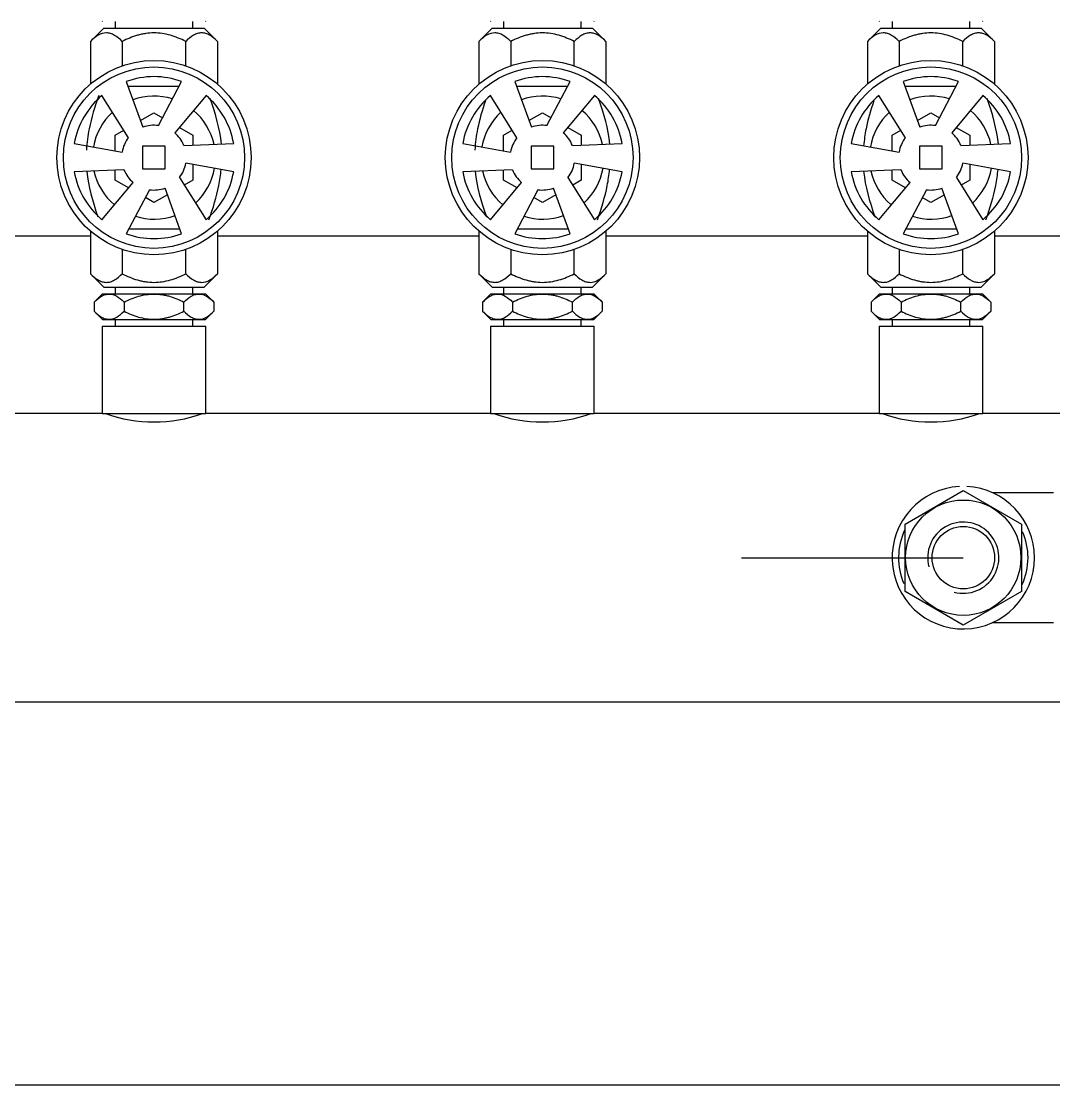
# Model space of a CAD drawing. Extents: x -681219 to -550379, y -242630 to -158199.
# Drawn here: x -624717.7 to -624304.4, y -172562.3 to -172136.8 of the extents above; entities that cross this region are included whole.
import ezdxf

# ---------------------------------------------------------------- set-up
doc = ezdxf.new("R2010")
doc.units = 0
doc.header["$LTSCALE"] = 1000
doc.layers.get('0').update_dxf_attribs({"linetype": 'CONTINUOUS'})
for name, color, linetype in [('$TD_AUDIT_GENERATED_(622A)', 7, 'CONTINUOUS'), ('B1OS_截止阀DN20', 7, 'CONTINUOUS'), ('GB3289.26内接头DN20', 7, 'CONTINUOUS'), ('S02150023_A', 7, 'CONTINUOUS'), ('SPTZ011001301', 7, 'CONTINUOUS'), ('SPTZ011001322', 7, 'CONTINUOUS'), ('SPTZ011001712', 7, 'CONTINUOUS'), ('不锈钢弯头D25', 7, 'CONTINUOUS')]:
    doc.layers.add(name, color=color, linetype=linetype)

msp = doc.modelspace()

# ---------------------------------------------------------------- linework, layer by layer
at = {"layer": '$TD_AUDIT_GENERATED_(622A)', "color": 7, "linetype": 'Continuous'}
for p, q in [((-624685.3305, -172258.7988), (-624643.8585, -172258.7988)), ((-624685.3305, -172258.7988), (-624685.3305, -172293.7908)), ((-624643.8585, -172293.7908), (-624643.8585, -172258.7988)), ((-624529.8105, -172258.7988), (-624488.3385, -172258.7988)), ((-624529.8105, -172258.7988), (-624529.8105, -172293.7908)), ((-624488.3385, -172293.7908), (-624488.3385, -172258.7988)), ((-624374.2905, -172258.7988), (-624332.8185, -172258.7988)), ((-624374.2905, -172258.7988), (-624374.2905, -172293.7908)), ((-624332.8185, -172293.7908), (-624332.8185, -172258.7988)), ((-624685.3305, -172293.7908), (-624643.8585, -172293.7908)), ((-624529.8105, -172293.7908), (-624488.3385, -172293.7908)), ((-624374.2905, -172293.7908), (-624332.8185, -172293.7908))]:
    msp.add_line(p, q, dxfattribs=at)
at = {"color": 4}
msp.add_line((-624429.3418, -172351.4628), (-624340.5945, -172351.4628), dxfattribs=at)
at = {"layer": 'B1OS_截止阀DN20', "color": 7, "linetype": 'Continuous'}
for p, q in [((-624684.6825, -172139.5668), (-624690.0348, -172144.9192)), ((-624684.6825, -172139.5668), (-624644.5065, -172139.5668)), ((-624639.1541, -172144.9192), (-624644.5065, -172139.5668)), ((-624529.1625, -172139.5668), (-624534.5148, -172144.9192)), ((-624529.1625, -172139.5668), (-624488.9865, -172139.5668)), ((-624483.6341, -172144.9192), (-624488.9865, -172139.5668)), ((-624373.6425, -172139.5668), (-624378.9948, -172144.9192)), ((-624373.6425, -172139.5668), (-624333.4665, -172139.5668)), ((-624328.1141, -172144.9192), (-624333.4665, -172139.5668)), ((-624690.0348, -172144.9192), (-624690.0348, -172162.0054)), ((-624677.3147, -172144.9192), (-624677.3147, -172154.6665)), ((-624651.8743, -172154.6665), (-624651.8743, -172144.9192)), ((-624639.1541, -172144.9192), (-624639.1541, -172162.0054)), ((-624534.5148, -172144.9192), (-624534.5148, -172162.0054)), ((-624521.7947, -172144.9192), (-624521.7947, -172154.6665)), ((-624496.3543, -172154.6665), (-624496.3543, -172144.9192)), ((-624483.6341, -172144.9192), (-624483.6341, -172162.0054)), ((-624378.9948, -172144.9192), (-624378.9948, -172162.0054)), ((-624366.2747, -172144.9192), (-624366.2747, -172154.6665)), ((-624340.8343, -172154.6665), (-624340.8343, -172144.9192)), ((-624328.1141, -172144.9192), (-624328.1141, -172162.0054)), ((-624675.6759, -172160.9608), (-624669.0271, -172179.2284)), ((-624654.5318, -172162.8948), (-624674.972, -172162.8948)), ((-624662.7908, -172178.5729), (-624653.513, -172160.9608)), ((-624520.1559, -172160.9608), (-624513.5071, -172179.2284)), ((-624499.0118, -172162.8948), (-624519.452, -172162.8948)), ((-624507.2708, -172178.5729), (-624497.993, -172160.9608)), ((-624364.6359, -172160.9608), (-624357.9871, -172179.2284)), ((-624343.4918, -172162.8948), (-624363.932, -172162.8948)), ((-624351.7508, -172178.5729), (-624342.473, -172160.9608)), ((-624674.8071, -172183.4278), (-624685.4208, -172166.587)), ((-624643.7682, -172166.587), (-624656.2639, -172181.4789)), ((-624519.2871, -172183.4278), (-624529.9008, -172166.587)), ((-624488.2482, -172166.587), (-624500.7439, -172181.4789)), ((-624363.7671, -172183.4278), (-624374.3808, -172166.587)), ((-624332.7282, -172166.587), (-624345.2239, -172181.4789)), ((-624669.9956, -172176.5673), (-624664.5945, -172173.4489)), ((-624664.5945, -172173.4489), (-624661.1417, -172175.4424)), ((-624514.4756, -172176.5673), (-624509.0745, -172173.4489)), ((-624509.0745, -172173.4489), (-624505.6217, -172175.4424)), ((-624358.9556, -172176.5673), (-624353.5545, -172173.4489)), ((-624353.5545, -172173.4489), (-624350.1017, -172175.4424)), ((-624654.4436, -172179.3095), (-624649.0425, -172182.4279)), ((-624498.9236, -172179.3095), (-624493.5225, -172182.4279)), ((-624343.4036, -172179.3095), (-624338.0025, -172182.4279)), ((-624680.1465, -172182.4279), (-624676.6937, -172180.4344)), ((-624680.1465, -172188.6646), (-624680.1465, -172182.4279)), ((-624649.0425, -172182.4279), (-624649.0425, -172186.4148)), ((-624524.6265, -172182.4279), (-624521.1737, -172180.4344)), ((-624524.6265, -172188.6646), (-624524.6265, -172182.4279)), ((-624493.5225, -172182.4279), (-624493.5225, -172186.4148)), ((-624369.1065, -172182.4279), (-624365.6537, -172180.4344)), ((-624369.1065, -172188.6646), (-624369.1065, -172182.4279)), ((-624338.0025, -172182.4279), (-624338.0025, -172186.4148)), ((-624696.5022, -172185.7806), (-624677.3576, -172189.1563)), ((-624660.0585, -172186.8708), (-624669.1305, -172186.8708)), ((-624669.1305, -172186.8708), (-624669.1305, -172195.9428)), ((-624660.0585, -172195.9428), (-624660.0585, -172186.8708)), ((-624652.5782, -172186.5519), (-624632.6867, -172185.7806)), ((-624540.9822, -172185.7806), (-624521.8376, -172189.1563)), ((-624504.5385, -172186.8708), (-624513.6105, -172186.8708)), ((-624513.6105, -172186.8708), (-624513.6105, -172195.9428)), ((-624504.5385, -172195.9428), (-624504.5385, -172186.8708)), ((-624497.0582, -172186.5519), (-624477.1667, -172185.7806)), ((-624385.4622, -172185.7806), (-624366.3176, -172189.1563)), ((-624349.0185, -172186.8708), (-624358.0905, -172186.8708)), ((-624358.0905, -172186.8708), (-624358.0905, -172195.9428)), ((-624349.0185, -172195.9428), (-624349.0185, -172186.8708)), ((-624341.5382, -172186.5519), (-624321.6467, -172185.7806)), ((-624676.6108, -172196.2617), (-624696.5022, -172197.033)), ((-624680.1465, -172200.3858), (-624680.1465, -172196.3988)), ((-624669.1305, -172195.9428), (-624660.0585, -172195.9428)), ((-624632.6867, -172197.033), (-624651.8314, -172193.6573)), ((-624649.0425, -172194.1491), (-624649.0425, -172200.3858)), ((-624521.0908, -172196.2617), (-624540.9822, -172197.033)), ((-624524.6265, -172200.3858), (-624524.6265, -172196.3988)), ((-624513.6105, -172195.9428), (-624504.5385, -172195.9428)), ((-624477.1667, -172197.033), (-624496.3114, -172193.6573)), ((-624493.5225, -172194.1491), (-624493.5225, -172200.3858)), ((-624365.5708, -172196.2617), (-624385.4622, -172197.033)), ((-624369.1065, -172200.3858), (-624369.1065, -172196.3988)), ((-624358.0905, -172195.9428), (-624349.0185, -172195.9428)), ((-624321.6467, -172197.033), (-624340.7914, -172193.6573)), ((-624338.0025, -172194.1491), (-624338.0025, -172200.3858)), ((-624685.4208, -172216.2267), (-624672.925, -172201.3348)), ((-624674.7453, -172203.5041), (-624680.1465, -172200.3858)), ((-624654.3819, -172199.3858), (-624643.7682, -172216.2267)), ((-624649.0425, -172200.3858), (-624652.4953, -172202.3792)), ((-624529.9008, -172216.2267), (-624517.405, -172201.3348)), ((-624519.2253, -172203.5041), (-624524.6265, -172200.3858)), ((-624498.8619, -172199.3858), (-624488.2482, -172216.2267)), ((-624493.5225, -172200.3858), (-624496.9753, -172202.3792)), ((-624374.3808, -172216.2267), (-624361.885, -172201.3348)), ((-624363.7053, -172203.5041), (-624369.1065, -172200.3858)), ((-624343.3419, -172199.3858), (-624332.7282, -172216.2267)), ((-624338.0025, -172200.3858), (-624341.4553, -172202.3792)), ((-624666.3982, -172204.2407), (-624675.6759, -172221.8529)), ((-624653.513, -172221.8529), (-624660.1619, -172203.5852)), ((-624510.8782, -172204.2407), (-624520.1559, -172221.8529)), ((-624497.993, -172221.8529), (-624504.6419, -172203.5852)), ((-624355.3582, -172204.2407), (-624364.6359, -172221.8529)), ((-624342.473, -172221.8529), (-624349.1219, -172203.5852)), ((-624664.5945, -172209.3647), (-624668.0473, -172207.3712)), ((-624659.1933, -172206.2464), (-624664.5945, -172209.3647)), ((-624509.0745, -172209.3647), (-624512.5273, -172207.3712)), ((-624503.6733, -172206.2464), (-624509.0745, -172209.3647)), ((-624353.5545, -172209.3647), (-624357.0073, -172207.3712)), ((-624348.1533, -172206.2464), (-624353.5545, -172209.3647)), ((-624690.0348, -172220.8082), (-624690.0348, -172237.8945)), ((-624674.6571, -172219.9188), (-624654.217, -172219.9188)), ((-624639.1541, -172220.8082), (-624639.1541, -172237.8945)), ((-624534.5148, -172220.8082), (-624534.5148, -172237.8945)), ((-624519.1371, -172219.9188), (-624498.697, -172219.9188)), ((-624483.6341, -172220.8082), (-624483.6341, -172237.8945)), ((-624378.9948, -172220.8082), (-624378.9948, -172237.8945)), ((-624363.6171, -172219.9188), (-624343.177, -172219.9188)), ((-624328.1141, -172220.8082), (-624328.1141, -172237.8945)), ((-624677.3147, -172228.1471), (-624677.3147, -172237.8945)), ((-624651.8743, -172237.8945), (-624651.8743, -172228.1471)), ((-624521.7947, -172228.1471), (-624521.7947, -172237.8945)), ((-624496.3543, -172237.8945), (-624496.3543, -172228.1471)), ((-624366.2747, -172228.1471), (-624366.2747, -172237.8945)), ((-624340.8343, -172237.8945), (-624340.8343, -172228.1471)), ((-624690.0348, -172237.8945), (-624684.6825, -172243.2468)), ((-624644.5065, -172243.2468), (-624639.1541, -172237.8945)), ((-624534.5148, -172237.8945), (-624529.1625, -172243.2468)), ((-624488.9865, -172243.2468), (-624483.6341, -172237.8945)), ((-624378.9948, -172237.8945), (-624373.6425, -172243.2468)), ((-624333.4665, -172243.2468), (-624328.1141, -172237.8945)), ((-624684.6825, -172243.2468), (-624644.5065, -172243.2468)), ((-624529.1625, -172243.2468), (-624488.9865, -172243.2468)), ((-624373.6425, -172243.2468), (-624333.4665, -172243.2468))]:
    msp.add_line(p, q, dxfattribs=at)
for centre, radius in [((-624664.5945, -172191.4068), 38.88), ((-624509.0745, -172191.4068), 38.88), ((-624353.5545, -172191.4068), 38.88), ((-624664.5945, -172191.4068), 36.288), ((-624509.0745, -172191.4068), 36.288), ((-624353.5545, -172191.4068), 36.288)]:
    msp.add_circle(centre, radius, dxfattribs=at)
for centre, radius, start, end in [((-624664.5945, -172191.4068), 32.4, 70, 110), ((-624509.0745, -172191.4068), 32.4, 70, 110), ((-624353.5545, -172191.4068), 32.4, 70, 110), ((-624664.5945, -172191.4068), 32.4, 130, 170), ((-624664.5945, -172191.4068), 24.624, 72.479982, 110), ((-624664.5945, -172191.4068), 32.4, 10, 50), ((-624509.0745, -172191.4068), 32.4, 130, 170), ((-624509.0745, -172191.4068), 24.624, 72.479982, 110), ((-624509.0745, -172191.4068), 32.4, 10, 50), ((-624353.5545, -172191.4068), 32.4, 130, 170), ((-624353.5545, -172191.4068), 24.624, 72.479982, 110), ((-624353.5545, -172191.4068), 32.4, 10, 50), ((-624664.5945, -172191.4068), 24.624, 132.479982, 170), ((-624664.5945, -172191.4068), 24.624, 12.479982, 50), ((-624509.0745, -172191.4068), 24.624, 132.479982, 170), ((-624509.0745, -172191.4068), 24.624, 12.479982, 50), ((-624353.5545, -172191.4068), 24.624, 132.479982, 170), ((-624353.5545, -172191.4068), 24.624, 12.479982, 50), ((-624664.5945, -172191.4068), 12.96, 82, 110), ((-624509.0745, -172191.4068), 12.96, 82, 110), ((-624353.5545, -172191.4068), 12.96, 82, 110), ((-624664.5945, -172191.4068), 12.96, 142, 170), ((-624664.5945, -172191.4068), 12.96, 22, 50), ((-624509.0745, -172191.4068), 12.96, 142, 170), ((-624509.0745, -172191.4068), 12.96, 22, 50), ((-624353.5545, -172191.4068), 12.96, 142, 170), ((-624353.5545, -172191.4068), 12.96, 22, 50), ((-624664.5945, -172191.4068), 32.4, 190, 230), ((-624664.5945, -172191.4068), 24.624, 192.479982, 230), ((-624664.5945, -172191.4068), 12.96, 202, 230), ((-624664.5945, -172191.4068), 12.96, 322, 350), ((-624664.5945, -172191.4068), 24.624, 312.479982, 350), ((-624664.5945, -172191.4068), 32.4, 310, 350), ((-624509.0745, -172191.4068), 32.4, 190, 230), ((-624509.0745, -172191.4068), 24.624, 192.479982, 230), ((-624509.0745, -172191.4068), 12.96, 202, 230), ((-624509.0745, -172191.4068), 12.96, 322, 350), ((-624509.0745, -172191.4068), 24.624, 312.479982, 350), ((-624509.0745, -172191.4068), 32.4, 310, 350), ((-624353.5545, -172191.4068), 32.4, 190, 230), ((-624353.5545, -172191.4068), 24.624, 192.479982, 229.467592), ((-624353.5545, -172191.4068), 12.96, 202, 230), ((-624353.5545, -172191.4068), 12.96, 322, 350), ((-624353.5545, -172191.4068), 24.624, 312.479982, 350), ((-624353.5545, -172191.4068), 32.4, 310, 350), ((-624664.5945, -172191.4068), 12.96, 262, 290), ((-624509.0745, -172191.4068), 12.96, 262, 290), ((-624353.5545, -172191.4068), 12.96, 262, 290), ((-624664.5945, -172191.4068), 24.624, 252.479982, 290), ((-624509.0745, -172191.4068), 24.624, 252.479982, 290), ((-624353.5545, -172191.4068), 24.624, 252.479982, 290), ((-624664.5945, -172191.4068), 32.4, 250, 290), ((-624509.0745, -172191.4068), 32.4, 250, 290), ((-624353.5545, -172191.4068), 32.4, 250, 290)]:
    msp.add_arc(centre, radius, start, end, dxfattribs=at)
for points, knots in [([(-624677.3147, -172144.9192), (-624678.3088, -172143.925), (-624679.3255, -172143.0798), (-624680.9049, -172142.1742), (-624681.4406, -172141.9333), (-624682.2611, -172141.6849), (-624682.5375, -172141.6209), (-624683.0964, -172141.5341), (-624683.3758, -172141.5119), (-624684.7642, -172141.5066), (-624685.856, -172141.8435), (-624688.0092, -172143.0648), (-624689.0372, -172143.9215), (-624690.0348, -172144.9192)], [0, 0, 0, 0, 0.25, 0.25, 0.375, 0.375, 0.4375, 0.4375, 0.5, 0.5, 0.75, 0.75, 1, 1, 1, 1]), ([(-624651.8743, -172144.9192), (-624652.8598, -172144.4264), (-624653.8657, -172143.966), (-624655.933, -172143.1333), (-624656.9828, -172142.7663), (-624659.1101, -172142.1603), (-624660.1894, -172141.9206), (-624662.3856, -172141.5946), (-624663.5081, -172141.5098), (-624665.7214, -172141.5118), (-624666.8202, -172141.5966), (-624668.4576, -172141.8404), (-624669.0016, -172141.941), (-624670.0861, -172142.1788), (-624670.6285, -172142.3164), (-624673.3056, -172143.0814), (-624675.3406, -172143.9321), (-624677.3147, -172144.9192)], [0, 0, 0, 0, 0.125, 0.125, 0.25, 0.25, 0.375, 0.375, 0.5, 0.5, 0.625, 0.625, 0.6875, 0.6875, 0.75, 0.75, 1, 1, 1, 1]), ([(-624639.1541, -172144.9192), (-624640.1462, -172143.927), (-624641.1645, -172143.0786), (-624642.4919, -172142.3193), (-624642.7601, -172142.1827), (-624643.3029, -172141.9441), (-624643.5786, -172141.8417), (-624644.4057, -172141.5952), (-624644.957, -172141.5114), (-624646.0593, -172141.5102), (-624646.6103, -172141.5928), (-624647.4366, -172141.8371), (-624647.7125, -172141.9389), (-624648.2563, -172142.1769), (-624648.5251, -172142.3132), (-624649.8559, -172143.0721), (-624650.8778, -172143.9227), (-624651.8743, -172144.9192)], [0, 0, 0, 0, 0.25, 0.25, 0.3125, 0.3125, 0.375, 0.375, 0.5, 0.5, 0.625, 0.625, 0.6875, 0.6875, 0.75, 0.75, 1, 1, 1, 1]), ([(-624521.7947, -172144.9192), (-624522.7888, -172143.925), (-624523.8055, -172143.0798), (-624525.3849, -172142.1742), (-624525.9206, -172141.9333), (-624526.7411, -172141.6849), (-624527.0175, -172141.6209), (-624527.5764, -172141.5341), (-624527.8558, -172141.5119), (-624529.2442, -172141.5066), (-624530.336, -172141.8435), (-624532.4892, -172143.0648), (-624533.5172, -172143.9215), (-624534.5148, -172144.9192)], [0, 0, 0, 0, 0.25, 0.25, 0.375, 0.375, 0.4375, 0.4375, 0.5, 0.5, 0.75, 0.75, 1, 1, 1, 1]), ([(-624496.3543, -172144.9192), (-624497.3398, -172144.4264), (-624498.3457, -172143.966), (-624500.413, -172143.1333), (-624501.4628, -172142.7663), (-624503.5901, -172142.1603), (-624504.6694, -172141.9206), (-624506.8656, -172141.5946), (-624507.9881, -172141.5098), (-624510.2014, -172141.5118), (-624511.3002, -172141.5966), (-624512.9376, -172141.8404), (-624513.4816, -172141.941), (-624514.5661, -172142.1788), (-624515.1085, -172142.3164), (-624517.7856, -172143.0814), (-624519.8206, -172143.9321), (-624521.7947, -172144.9192)], [0, 0, 0, 0, 0.125, 0.125, 0.25, 0.25, 0.375, 0.375, 0.5, 0.5, 0.625, 0.625, 0.6875, 0.6875, 0.75, 0.75, 1, 1, 1, 1]), ([(-624483.6341, -172144.9192), (-624484.6262, -172143.927), (-624485.6445, -172143.0786), (-624486.9719, -172142.3193), (-624487.2401, -172142.1827), (-624487.7829, -172141.9441), (-624488.0586, -172141.8417), (-624488.8857, -172141.5952), (-624489.437, -172141.5114), (-624490.5393, -172141.5102), (-624491.0903, -172141.5928), (-624491.9166, -172141.8371), (-624492.1925, -172141.9389), (-624492.7363, -172142.1769), (-624493.0051, -172142.3132), (-624494.3359, -172143.0721), (-624495.3578, -172143.9227), (-624496.3543, -172144.9192)], [0, 0, 0, 0, 0.25, 0.25, 0.3125, 0.3125, 0.375, 0.375, 0.5, 0.5, 0.625, 0.625, 0.6875, 0.6875, 0.75, 0.75, 1, 1, 1, 1]), ([(-624366.2747, -172144.9192), (-624367.2688, -172143.925), (-624368.2855, -172143.0798), (-624369.8649, -172142.1742), (-624370.4006, -172141.9333), (-624371.2211, -172141.6849), (-624371.4975, -172141.6209), (-624372.0564, -172141.5341), (-624372.3358, -172141.5119), (-624373.7242, -172141.5066), (-624374.816, -172141.8435), (-624376.9692, -172143.0648), (-624377.9972, -172143.9215), (-624378.9948, -172144.9192)], [0, 0, 0, 0, 0.25, 0.25, 0.375, 0.375, 0.4375, 0.4375, 0.5, 0.5, 0.75, 0.75, 1, 1, 1, 1]), ([(-624340.8343, -172144.9192), (-624341.8198, -172144.4264), (-624342.8257, -172143.966), (-624344.893, -172143.1333), (-624345.9428, -172142.7663), (-624348.0701, -172142.1603), (-624349.1494, -172141.9206), (-624351.3456, -172141.5946), (-624352.4681, -172141.5098), (-624354.6814, -172141.5118), (-624355.7802, -172141.5966), (-624357.4176, -172141.8404), (-624357.9616, -172141.941), (-624359.0461, -172142.1788), (-624359.5885, -172142.3164), (-624362.2656, -172143.0814), (-624364.3006, -172143.9321), (-624366.2747, -172144.9192)], [0, 0, 0, 0, 0.125, 0.125, 0.25, 0.25, 0.375, 0.375, 0.5, 0.5, 0.625, 0.625, 0.6875, 0.6875, 0.75, 0.75, 1, 1, 1, 1]), ([(-624328.1141, -172144.9192), (-624329.1062, -172143.927), (-624330.1245, -172143.0786), (-624331.4519, -172142.3193), (-624331.7201, -172142.1827), (-624332.2629, -172141.9441), (-624332.5386, -172141.8417), (-624333.3657, -172141.5952), (-624333.917, -172141.5114), (-624335.0193, -172141.5102), (-624335.5703, -172141.5928), (-624336.3966, -172141.8371), (-624336.6725, -172141.9389), (-624337.2163, -172142.1769), (-624337.4851, -172142.3132), (-624338.8159, -172143.0721), (-624339.8378, -172143.9227), (-624340.8343, -172144.9192)], [0, 0, 0, 0, 0.25, 0.25, 0.3125, 0.3125, 0.375, 0.375, 0.5, 0.5, 0.625, 0.625, 0.6875, 0.6875, 0.75, 0.75, 1, 1, 1, 1]), ([(-624686.6827, -172166.5591), (-624688.3374, -172171.1473), (-624690.4693, -172177.8796), (-624691.4815, -172185.4964), (-624691.6573, -172188.3677)], [0.062426686, 0.062426686, 0.062426686, 0.062426686, 0.303014637, 0.448727297, 0.448727297, 0.448727297, 0.448727297]), ([(-624531.8956, -172168.6306), (-624533.2118, -172172.4324), (-624535.0453, -172178.6021), (-624535.9615, -172185.4964), (-624536.1373, -172188.3677)], [0.099069494, 0.099069494, 0.099069494, 0.099069494, 0.303014637, 0.448727297, 0.448727297, 0.448727297, 0.448727297]), ([(-624376.3756, -172168.6306), (-624377.6918, -172172.4324), (-624379.3768, -172178.1021), (-624380.287, -172184.3839), (-624380.4918, -172186.6936)], [0.099069494, 0.099069494, 0.099069494, 0.099069494, 0.303014637, 0.420395016, 0.420395016, 0.420395016, 0.420395016]), ([(-624642.5708, -172216.3324), (-624640.8908, -172211.55), (-624638.957, -172205.2839), (-624637.9137, -172198.2736), (-624637.7035, -172196.116)], [0.060839272, 0.060839272, 0.060839272, 0.060839272, 0.310355256, 0.420121716, 0.420121716, 0.420121716, 0.420121716]), ([(-624487.0508, -172216.3324), (-624485.3708, -172211.55), (-624483.437, -172205.2839), (-624482.3937, -172198.2736), (-624482.1835, -172196.116)], [0.060839272, 0.060839272, 0.060839272, 0.060839272, 0.310355256, 0.420121716, 0.420121716, 0.420121716, 0.420121716]), ([(-624331.5308, -172216.3324), (-624329.8508, -172211.55), (-624327.917, -172205.2839), (-624326.8737, -172198.2736), (-624326.6635, -172196.116)], [0.060839272, 0.060839272, 0.060839272, 0.060839272, 0.310355256, 0.420121716, 0.420121716, 0.420121716, 0.420121716]), ([(-624690.0348, -172237.8945), (-624689.0427, -172238.8866), (-624688.0245, -172239.7351), (-624686.6971, -172240.4943), (-624686.4288, -172240.6309), (-624685.886, -172240.8696), (-624685.6104, -172240.9719), (-624684.7832, -172241.2184), (-624684.232, -172241.3022), (-624683.1297, -172241.3034), (-624682.5787, -172241.2209), (-624681.7524, -172240.9765), (-624681.4765, -172240.8747), (-624680.9327, -172240.6367), (-624680.6638, -172240.5004), (-624679.3331, -172239.7415), (-624678.3111, -172238.8909), (-624677.3147, -172237.8945)], [0, 0, 0, 0, 0.25, 0.25, 0.3125, 0.3125, 0.375, 0.375, 0.5, 0.5, 0.625, 0.625, 0.6875, 0.6875, 0.75, 0.75, 1, 1, 1, 1]), ([(-624677.3147, -172237.8945), (-624675.3406, -172238.8815), (-624673.3056, -172239.7323), (-624670.6285, -172240.4972), (-624670.0861, -172240.6349), (-624669.0016, -172240.8726), (-624668.4576, -172240.9732), (-624666.8202, -172241.217), (-624665.7214, -172241.3018), (-624663.5081, -172241.3038), (-624662.3856, -172241.219), (-624660.1894, -172240.893), (-624659.1101, -172240.6534), (-624656.9828, -172240.0473), (-624655.933, -172239.6803), (-624653.8657, -172238.8477), (-624652.8598, -172238.3872), (-624651.8743, -172237.8945)], [0, 0, 0, 0, 0.25, 0.25, 0.3125, 0.3125, 0.375, 0.375, 0.5, 0.5, 0.625, 0.625, 0.75, 0.75, 0.875, 0.875, 1, 1, 1, 1]), ([(-624651.8743, -172237.8945), (-624650.8801, -172238.8886), (-624649.8635, -172239.7339), (-624648.284, -172240.6395), (-624647.7483, -172240.8803), (-624646.9278, -172241.1287), (-624646.6515, -172241.1927), (-624646.0926, -172241.2795), (-624645.8132, -172241.3017), (-624644.4247, -172241.3071), (-624643.3329, -172240.9702), (-624641.1797, -172239.7489), (-624640.1517, -172238.8921), (-624639.1541, -172237.8945)], [0, 0, 0, 0, 0.25, 0.25, 0.375, 0.375, 0.4375, 0.4375, 0.5, 0.5, 0.75, 0.75, 1, 1, 1, 1]), ([(-624534.5148, -172237.8945), (-624533.5227, -172238.8866), (-624532.5045, -172239.7351), (-624531.1771, -172240.4943), (-624530.9088, -172240.6309), (-624530.366, -172240.8696), (-624530.0904, -172240.9719), (-624529.2632, -172241.2184), (-624528.712, -172241.3022), (-624527.6097, -172241.3034), (-624527.0587, -172241.2209), (-624526.2324, -172240.9765), (-624525.9565, -172240.8747), (-624525.4127, -172240.6367), (-624525.1438, -172240.5004), (-624523.8131, -172239.7415), (-624522.7911, -172238.8909), (-624521.7947, -172237.8945)], [0, 0, 0, 0, 0.25, 0.25, 0.3125, 0.3125, 0.375, 0.375, 0.5, 0.5, 0.625, 0.625, 0.6875, 0.6875, 0.75, 0.75, 1, 1, 1, 1]), ([(-624521.7947, -172237.8945), (-624519.8206, -172238.8815), (-624517.7856, -172239.7323), (-624515.1085, -172240.4972), (-624514.5661, -172240.6349), (-624513.4816, -172240.8726), (-624512.9376, -172240.9732), (-624511.3002, -172241.217), (-624510.2014, -172241.3018), (-624507.9881, -172241.3038), (-624506.8656, -172241.219), (-624504.6694, -172240.893), (-624503.5901, -172240.6534), (-624501.4628, -172240.0473), (-624500.413, -172239.6803), (-624498.3457, -172238.8477), (-624497.3398, -172238.3872), (-624496.3543, -172237.8945)], [0, 0, 0, 0, 0.25, 0.25, 0.3125, 0.3125, 0.375, 0.375, 0.5, 0.5, 0.625, 0.625, 0.75, 0.75, 0.875, 0.875, 1, 1, 1, 1]), ([(-624496.3543, -172237.8945), (-624495.3601, -172238.8886), (-624494.3435, -172239.7339), (-624492.764, -172240.6395), (-624492.2283, -172240.8803), (-624491.4078, -172241.1287), (-624491.1315, -172241.1927), (-624490.5726, -172241.2795), (-624490.2932, -172241.3017), (-624488.9047, -172241.3071), (-624487.8129, -172240.9702), (-624485.6597, -172239.7489), (-624484.6317, -172238.8921), (-624483.6341, -172237.8945)], [0, 0, 0, 0, 0.25, 0.25, 0.375, 0.375, 0.4375, 0.4375, 0.5, 0.5, 0.75, 0.75, 1, 1, 1, 1]), ([(-624378.9948, -172237.8945), (-624378.0027, -172238.8866), (-624376.9845, -172239.7351), (-624375.6571, -172240.4943), (-624375.3888, -172240.6309), (-624374.846, -172240.8696), (-624374.5704, -172240.9719), (-624373.7432, -172241.2184), (-624373.192, -172241.3022), (-624372.0897, -172241.3034), (-624371.5387, -172241.2209), (-624370.7124, -172240.9765), (-624370.4365, -172240.8747), (-624369.8927, -172240.6367), (-624369.6238, -172240.5004), (-624368.2931, -172239.7415), (-624367.2711, -172238.8909), (-624366.2747, -172237.8945)], [0, 0, 0, 0, 0.25, 0.25, 0.3125, 0.3125, 0.375, 0.375, 0.5, 0.5, 0.625, 0.625, 0.6875, 0.6875, 0.75, 0.75, 1, 1, 1, 1]), ([(-624366.2747, -172237.8945), (-624364.3006, -172238.8815), (-624362.2656, -172239.7323), (-624359.5885, -172240.4972), (-624359.0461, -172240.6349), (-624357.9616, -172240.8726), (-624357.4176, -172240.9732), (-624355.7802, -172241.217), (-624354.6814, -172241.3018), (-624352.4681, -172241.3038), (-624351.3456, -172241.219), (-624349.1494, -172240.893), (-624348.0701, -172240.6534), (-624345.9428, -172240.0473), (-624344.893, -172239.6803), (-624342.8257, -172238.8477), (-624341.8198, -172238.3872), (-624340.8343, -172237.8945)], [0, 0, 0, 0, 0.25, 0.25, 0.3125, 0.3125, 0.375, 0.375, 0.5, 0.5, 0.625, 0.625, 0.75, 0.75, 0.875, 0.875, 1, 1, 1, 1]), ([(-624340.8343, -172237.8945), (-624339.8401, -172238.8886), (-624338.8235, -172239.7339), (-624337.244, -172240.6395), (-624336.7083, -172240.8803), (-624335.8878, -172241.1287), (-624335.6115, -172241.1927), (-624335.0526, -172241.2795), (-624334.7732, -172241.3017), (-624333.3847, -172241.3071), (-624332.2929, -172240.9702), (-624330.1397, -172239.7489), (-624329.1117, -172238.8921), (-624328.1141, -172237.8945)], [0, 0, 0, 0, 0.25, 0.25, 0.375, 0.375, 0.4375, 0.4375, 0.5, 0.5, 0.75, 0.75, 1, 1, 1, 1])]:
    msp.add_open_spline(points, degree=3, knots=knots, dxfattribs=at)
for points in [[(-624637.6205, -172185.9512), (-624638.1851, -172179.8044), (-624639.8924, -172174.0038), (-624642.0957, -172167.7535)], [(-624482.1005, -172185.9512), (-624482.6651, -172179.8044), (-624484.3724, -172174.0038), (-624486.5757, -172167.7535)], [(-624326.5595, -172186.1855), (-624327.1018, -172179.9517), (-624328.8244, -172174.0831), (-624331.0557, -172167.7535)], [(-624691.5222, -172196.8681), (-624690.9155, -172203.0076), (-624689.223, -172208.8264), (-624687.049, -172215.0983)], [(-624536.0022, -172196.8681), (-624535.3955, -172203.0076), (-624533.703, -172208.8264), (-624531.529, -172215.0983)], [(-624380.4822, -172196.8681), (-624379.8755, -172203.0076), (-624378.183, -172208.8264), (-624376.009, -172215.0983)]]:
    msp.add_open_spline(points, degree=3, dxfattribs=at)
at = {"layer": 'GB3289.26内接头DN20', "color": 7, "linetype": 'Continuous'}
for p, q in [((-624685.3305, -172136.8452), (-624685.2009, -172136.9748)), ((-624680.1465, -172136.9748), (-624680.1465, -172139.5668)), ((-624649.0425, -172139.5668), (-624649.0425, -172136.9748)), ((-624643.9881, -172136.9748), (-624643.8585, -172136.8452)), ((-624529.8105, -172136.8452), (-624529.6809, -172136.9748)), ((-624524.6265, -172136.9748), (-624524.6265, -172139.5668)), ((-624493.5225, -172139.5668), (-624493.5225, -172136.9748)), ((-624488.4681, -172136.9748), (-624488.3385, -172136.8452)), ((-624374.2905, -172136.8452), (-624374.1609, -172136.9748)), ((-624369.1065, -172136.9748), (-624369.1065, -172139.5668)), ((-624338.0025, -172139.5668), (-624338.0025, -172136.9748)), ((-624332.9481, -172136.9748), (-624332.8185, -172136.8452)), ((-624680.1465, -172243.2468), (-624680.1465, -172245.8388)), ((-624649.0425, -172245.8388), (-624649.0425, -172243.2468)), ((-624524.6265, -172243.2468), (-624524.6265, -172245.8388)), ((-624493.5225, -172245.8388), (-624493.5225, -172243.2468)), ((-624369.1065, -172243.2468), (-624369.1065, -172245.8388)), ((-624338.0025, -172245.8388), (-624338.0025, -172243.2468)), ((-624685.2009, -172245.8388), (-624688.5383, -172249.1763)), ((-624685.2009, -172245.8388), (-624643.9881, -172245.8388)), ((-624640.6506, -172249.1763), (-624643.9881, -172245.8388)), ((-624529.6809, -172245.8388), (-624533.0183, -172249.1763)), ((-624529.6809, -172245.8388), (-624488.4681, -172245.8388)), ((-624485.1306, -172249.1763), (-624488.4681, -172245.8388)), ((-624374.1609, -172245.8388), (-624377.4983, -172249.1763)), ((-624374.1609, -172245.8388), (-624332.9481, -172245.8388)), ((-624329.6106, -172249.1763), (-624332.9481, -172245.8388)), ((-624688.5383, -172249.1763), (-624688.5383, -172252.8694)), ((-624676.5664, -172249.1763), (-624676.5664, -172252.8694)), ((-624652.6225, -172252.8694), (-624652.6225, -172249.1763)), ((-624640.6506, -172249.1763), (-624640.6506, -172252.8694)), ((-624533.0183, -172249.1763), (-624533.0183, -172252.8694)), ((-624521.0464, -172249.1763), (-624521.0464, -172252.8694)), ((-624497.1025, -172252.8694), (-624497.1025, -172249.1763)), ((-624485.1306, -172249.1763), (-624485.1306, -172252.8694)), ((-624377.4983, -172249.1763), (-624377.4983, -172252.8694)), ((-624365.5264, -172249.1763), (-624365.5264, -172252.8694)), ((-624341.5825, -172252.8694), (-624341.5825, -172249.1763)), ((-624329.6106, -172249.1763), (-624329.6106, -172252.8694)), ((-624688.5383, -172252.8694), (-624685.2009, -172256.2068)), ((-624685.2009, -172256.2068), (-624643.9881, -172256.2068)), ((-624680.1465, -172256.2068), (-624680.1465, -172258.7988)), ((-624649.0425, -172258.7988), (-624649.0425, -172256.2068)), ((-624643.9881, -172256.2068), (-624640.6506, -172252.8694)), ((-624533.0183, -172252.8694), (-624529.6809, -172256.2068)), ((-624529.6809, -172256.2068), (-624488.4681, -172256.2068)), ((-624524.6265, -172256.2068), (-624524.6265, -172258.7988)), ((-624493.5225, -172258.7988), (-624493.5225, -172256.2068)), ((-624488.4681, -172256.2068), (-624485.1306, -172252.8694)), ((-624377.4983, -172252.8694), (-624374.1609, -172256.2068)), ((-624374.1609, -172256.2068), (-624332.9481, -172256.2068)), ((-624369.1065, -172256.2068), (-624369.1065, -172258.7988)), ((-624338.0025, -172258.7988), (-624338.0025, -172256.2068)), ((-624332.9481, -172256.2068), (-624329.6106, -172252.8694))]:
    msp.add_line(p, q, dxfattribs=at)
for points, knots in [([(-624688.5383, -172249.1763), (-624687.6033, -172248.2412), (-624686.647, -172247.446), (-624685.1611, -172246.5936), (-624684.6571, -172246.3669), (-624683.885, -172246.1328), (-624683.625, -172246.0725), (-624683.0991, -172245.9906), (-624682.8362, -172245.9696), (-624681.5298, -172245.9639), (-624680.5024, -172246.2804), (-624678.4762, -172247.4285), (-624677.5074, -172248.2353), (-624676.5664, -172249.1763)], [0, 0, 0, 0, 0.25, 0.25, 0.375, 0.375, 0.4375, 0.4375, 0.5, 0.5, 0.75, 0.75, 1, 1, 1, 1]), ([(-624676.5664, -172249.1763), (-624675.639, -172248.7126), (-624674.6926, -172248.2794), (-624672.7477, -172247.4959), (-624671.7588, -172247.1502), (-624669.7566, -172246.5798), (-624668.741, -172246.3543), (-624666.6748, -172246.0475), (-624665.6181, -172245.9675), (-624663.5342, -172245.9694), (-624662.4999, -172246.0492), (-624660.9591, -172246.2786), (-624660.4473, -172246.3732), (-624659.4269, -172246.5968), (-624658.9168, -172246.7263), (-624656.396, -172247.4464), (-624654.4805, -172248.2473), (-624652.6225, -172249.1763)], [0, 0, 0, 0, 0.125, 0.125, 0.25, 0.25, 0.375, 0.375, 0.5, 0.5, 0.625, 0.625, 0.6875, 0.6875, 0.75, 0.75, 1, 1, 1, 1]), ([(-624652.6225, -172249.1763), (-624651.6871, -172248.2409), (-624650.7306, -172247.4455), (-624649.2445, -172246.5933), (-624648.7405, -172246.3666), (-624647.9685, -172246.1326), (-624647.7085, -172246.0724), (-624647.1827, -172245.9905), (-624646.9197, -172245.9696), (-624645.6133, -172245.9641), (-624644.586, -172246.2806), (-624642.5601, -172247.4288), (-624641.5914, -172248.2355), (-624640.6506, -172249.1763)], [0, 0, 0, 0, 0.25, 0.25, 0.375, 0.375, 0.4375, 0.4375, 0.5, 0.5, 0.75, 0.75, 1, 1, 1, 1]), ([(-624533.0183, -172249.1763), (-624532.0833, -172248.2412), (-624531.127, -172247.446), (-624529.6411, -172246.5936), (-624529.1371, -172246.3669), (-624528.365, -172246.1328), (-624528.105, -172246.0725), (-624527.5791, -172245.9906), (-624527.3162, -172245.9696), (-624526.0098, -172245.9639), (-624524.9824, -172246.2804), (-624522.9562, -172247.4285), (-624521.9874, -172248.2353), (-624521.0464, -172249.1763)], [0, 0, 0, 0, 0.25, 0.25, 0.375, 0.375, 0.4375, 0.4375, 0.5, 0.5, 0.75, 0.75, 1, 1, 1, 1]), ([(-624521.0464, -172249.1763), (-624520.119, -172248.7126), (-624519.1726, -172248.2794), (-624517.2277, -172247.4959), (-624516.2388, -172247.1502), (-624514.2366, -172246.5798), (-624513.221, -172246.3543), (-624511.1548, -172246.0475), (-624510.0981, -172245.9675), (-624508.0142, -172245.9694), (-624506.9799, -172246.0492), (-624505.4391, -172246.2786), (-624504.9273, -172246.3732), (-624503.9069, -172246.5968), (-624503.3968, -172246.7263), (-624500.876, -172247.4464), (-624498.9605, -172248.2473), (-624497.1025, -172249.1763)], [0, 0, 0, 0, 0.125, 0.125, 0.25, 0.25, 0.375, 0.375, 0.5, 0.5, 0.625, 0.625, 0.6875, 0.6875, 0.75, 0.75, 1, 1, 1, 1]), ([(-624497.1025, -172249.1763), (-624496.1671, -172248.2409), (-624495.2106, -172247.4455), (-624493.7245, -172246.5933), (-624493.2205, -172246.3666), (-624492.4485, -172246.1326), (-624492.1885, -172246.0724), (-624491.6627, -172245.9905), (-624491.3997, -172245.9696), (-624490.0933, -172245.9641), (-624489.066, -172246.2806), (-624487.0401, -172247.4288), (-624486.0714, -172248.2355), (-624485.1306, -172249.1763)], [0, 0, 0, 0, 0.25, 0.25, 0.375, 0.375, 0.4375, 0.4375, 0.5, 0.5, 0.75, 0.75, 1, 1, 1, 1]), ([(-624377.4983, -172249.1763), (-624376.5633, -172248.2412), (-624375.607, -172247.446), (-624374.1211, -172246.5936), (-624373.6171, -172246.3669), (-624372.845, -172246.1328), (-624372.585, -172246.0725), (-624372.0591, -172245.9906), (-624371.7962, -172245.9696), (-624370.4898, -172245.9639), (-624369.4624, -172246.2804), (-624367.4362, -172247.4285), (-624366.4674, -172248.2353), (-624365.5264, -172249.1763)], [0, 0, 0, 0, 0.25, 0.25, 0.375, 0.375, 0.4375, 0.4375, 0.5, 0.5, 0.75, 0.75, 1, 1, 1, 1]), ([(-624365.5264, -172249.1763), (-624364.599, -172248.7126), (-624363.6526, -172248.2794), (-624361.7077, -172247.4959), (-624360.7188, -172247.1502), (-624358.7166, -172246.5798), (-624357.701, -172246.3543), (-624355.6348, -172246.0475), (-624354.5781, -172245.9675), (-624352.4942, -172245.9694), (-624351.4599, -172246.0492), (-624349.9191, -172246.2786), (-624349.4073, -172246.3732), (-624348.3869, -172246.5968), (-624347.8768, -172246.7263), (-624345.356, -172247.4464), (-624343.4405, -172248.2473), (-624341.5825, -172249.1763)], [0, 0, 0, 0, 0.125, 0.125, 0.25, 0.25, 0.375, 0.375, 0.5, 0.5, 0.625, 0.625, 0.6875, 0.6875, 0.75, 0.75, 1, 1, 1, 1]), ([(-624341.5825, -172249.1763), (-624340.6471, -172248.2409), (-624339.6906, -172247.4455), (-624338.2045, -172246.5933), (-624337.7005, -172246.3666), (-624336.9285, -172246.1326), (-624336.6685, -172246.0724), (-624336.1427, -172245.9905), (-624335.8797, -172245.9696), (-624334.5733, -172245.9641), (-624333.546, -172246.2806), (-624331.5201, -172247.4288), (-624330.5514, -172248.2355), (-624329.6106, -172249.1763)], [0, 0, 0, 0, 0.25, 0.25, 0.375, 0.375, 0.4375, 0.4375, 0.5, 0.5, 0.75, 0.75, 1, 1, 1, 1]), ([(-624688.5383, -172252.8694), (-624687.6033, -172253.8044), (-624686.647, -172254.5997), (-624685.1611, -172255.452), (-624684.6571, -172255.6788), (-624683.885, -172255.9128), (-624683.625, -172255.9731), (-624683.0991, -172256.055), (-624682.8362, -172256.076), (-624681.5298, -172256.0817), (-624680.5024, -172255.7653), (-624678.4762, -172254.6171), (-624677.5074, -172253.8103), (-624676.5664, -172252.8694)], [0, 0, 0, 0, 0.25, 0.25, 0.375, 0.375, 0.4375, 0.4375, 0.5, 0.5, 0.75, 0.75, 1, 1, 1, 1]), ([(-624676.5664, -172252.8694), (-624675.639, -172253.333), (-624674.6926, -172253.7663), (-624672.7477, -172254.5497), (-624671.7588, -172254.8954), (-624669.7566, -172255.4659), (-624668.741, -172255.6914), (-624666.6748, -172255.9982), (-624665.6181, -172256.0781), (-624663.5342, -172256.0763), (-624662.4999, -172255.9965), (-624660.9591, -172255.7671), (-624660.4473, -172255.6724), (-624659.4269, -172255.4488), (-624658.9168, -172255.3194), (-624656.396, -172254.5992), (-624654.4805, -172253.7983), (-624652.6225, -172252.8694)], [0, 0, 0, 0, 0.125, 0.125, 0.25, 0.25, 0.375, 0.375, 0.5, 0.5, 0.625, 0.625, 0.6875, 0.6875, 0.75, 0.75, 1, 1, 1, 1]), ([(-624652.6225, -172252.8694), (-624651.6871, -172253.8048), (-624650.7306, -172254.6001), (-624649.2445, -172255.4524), (-624648.7405, -172255.6791), (-624647.9685, -172255.913), (-624647.7085, -172255.9733), (-624647.1827, -172256.0551), (-624646.9197, -172256.0761), (-624645.6133, -172256.0816), (-624644.586, -172255.765), (-624642.5601, -172254.6169), (-624641.5914, -172253.8101), (-624640.6506, -172252.8694)], [0, 0, 0, 0, 0.25, 0.25, 0.375, 0.375, 0.4375, 0.4375, 0.5, 0.5, 0.75, 0.75, 1, 1, 1, 1]), ([(-624533.0183, -172252.8694), (-624532.0833, -172253.8044), (-624531.127, -172254.5997), (-624529.6411, -172255.452), (-624529.1371, -172255.6788), (-624528.365, -172255.9128), (-624528.105, -172255.9731), (-624527.5791, -172256.055), (-624527.3162, -172256.076), (-624526.0098, -172256.0817), (-624524.9824, -172255.7653), (-624522.9562, -172254.6171), (-624521.9874, -172253.8103), (-624521.0464, -172252.8694)], [0, 0, 0, 0, 0.25, 0.25, 0.375, 0.375, 0.4375, 0.4375, 0.5, 0.5, 0.75, 0.75, 1, 1, 1, 1]), ([(-624521.0464, -172252.8694), (-624520.119, -172253.333), (-624519.1726, -172253.7663), (-624517.2277, -172254.5497), (-624516.2388, -172254.8954), (-624514.2366, -172255.4659), (-624513.221, -172255.6914), (-624511.1548, -172255.9982), (-624510.0981, -172256.0781), (-624508.0142, -172256.0763), (-624506.9799, -172255.9965), (-624505.4391, -172255.7671), (-624504.9273, -172255.6724), (-624503.9069, -172255.4488), (-624503.3968, -172255.3194), (-624500.876, -172254.5992), (-624498.9605, -172253.7983), (-624497.1025, -172252.8694)], [0, 0, 0, 0, 0.125, 0.125, 0.25, 0.25, 0.375, 0.375, 0.5, 0.5, 0.625, 0.625, 0.6875, 0.6875, 0.75, 0.75, 1, 1, 1, 1]), ([(-624497.1025, -172252.8694), (-624496.1671, -172253.8048), (-624495.2106, -172254.6001), (-624493.7245, -172255.4524), (-624493.2205, -172255.6791), (-624492.4485, -172255.913), (-624492.1885, -172255.9733), (-624491.6627, -172256.0551), (-624491.3997, -172256.0761), (-624490.0933, -172256.0816), (-624489.066, -172255.765), (-624487.0401, -172254.6169), (-624486.0714, -172253.8101), (-624485.1306, -172252.8694)], [0, 0, 0, 0, 0.25, 0.25, 0.375, 0.375, 0.4375, 0.4375, 0.5, 0.5, 0.75, 0.75, 1, 1, 1, 1]), ([(-624377.4983, -172252.8694), (-624376.5633, -172253.8044), (-624375.607, -172254.5997), (-624374.1211, -172255.452), (-624373.6171, -172255.6788), (-624372.845, -172255.9128), (-624372.585, -172255.9731), (-624372.0591, -172256.055), (-624371.7962, -172256.076), (-624370.4898, -172256.0817), (-624369.4624, -172255.7653), (-624367.4362, -172254.6171), (-624366.4674, -172253.8103), (-624365.5264, -172252.8694)], [0, 0, 0, 0, 0.25, 0.25, 0.375, 0.375, 0.4375, 0.4375, 0.5, 0.5, 0.75, 0.75, 1, 1, 1, 1]), ([(-624365.5264, -172252.8694), (-624364.599, -172253.333), (-624363.6526, -172253.7663), (-624361.7077, -172254.5497), (-624360.7188, -172254.8954), (-624358.7166, -172255.4659), (-624357.701, -172255.6914), (-624355.6348, -172255.9982), (-624354.5781, -172256.0781), (-624352.4942, -172256.0763), (-624351.4599, -172255.9965), (-624349.9191, -172255.7671), (-624349.4073, -172255.6724), (-624348.3869, -172255.4488), (-624347.8768, -172255.3194), (-624345.356, -172254.5992), (-624343.4405, -172253.7983), (-624341.5825, -172252.8694)], [0, 0, 0, 0, 0.125, 0.125, 0.25, 0.25, 0.375, 0.375, 0.5, 0.5, 0.625, 0.625, 0.6875, 0.6875, 0.75, 0.75, 1, 1, 1, 1]), ([(-624341.5825, -172252.8694), (-624340.6471, -172253.8048), (-624339.6906, -172254.6001), (-624338.2045, -172255.4524), (-624337.7005, -172255.6791), (-624336.9285, -172255.913), (-624336.6685, -172255.9733), (-624336.1427, -172256.0551), (-624335.8797, -172256.0761), (-624334.5733, -172256.0816), (-624333.546, -172255.765), (-624331.5201, -172254.6169), (-624330.5514, -172253.8101), (-624329.6106, -172252.8694)], [0, 0, 0, 0, 0.25, 0.25, 0.375, 0.375, 0.4375, 0.4375, 0.5, 0.5, 0.75, 0.75, 1, 1, 1, 1])]:
    msp.add_open_spline(points, degree=3, knots=knots, dxfattribs=at)
at = {"layer": 'S02150023_A', "color": 7, "linetype": 'Continuous'}
for p, q in [((-624363.9225, -172337.9944), (-624340.5945, -172324.526)), ((-624340.5945, -172324.526), (-624317.2665, -172337.9944)), ((-624363.9225, -172364.9312), (-624363.9225, -172337.9944)), ((-624317.2665, -172337.9944), (-624317.2665, -172364.9312)), ((-624340.5945, -172378.3997), (-624363.9225, -172364.9312)), ((-624317.2665, -172364.9312), (-624340.5945, -172378.3997))]:
    msp.add_line(p, q, dxfattribs=at)
for radius in [23.0688, 12.5025]:
    msp.add_circle((-624340.5945, -172351.4628), radius, dxfattribs=at)
for radius, start, end in [(14.256, 255, 195), (25.92, 154.921616, 203.610123), (25.92, 0, 23.610123), (25.92, 334.921616, 0)]:
    msp.add_arc((-624340.5945, -172351.4628), radius, start, end, dxfattribs=at)
at = {"layer": 'SPTZ011001301', "color": 7, "linetype": 'Continuous'}
for p, q in [((-624685.3305, -172293.7908), (-624799.3785, -172293.7908)), ((-624529.8105, -172293.7908), (-624643.8585, -172293.7908)), ((-624374.2905, -172293.7908), (-624488.3385, -172293.7908)), ((-624218.7705, -172293.7908), (-624332.8185, -172293.7908)), ((-625022.8697, -172409.1348), (-623744.4345, -172409.1348))]:
    msp.add_line(p, q, dxfattribs=at)
for centre in [(-624664.5945, -172239.5484), (-624509.0745, -172239.5484), (-624353.5545, -172239.5484)]:
    msp.add_arc(centre, 57.6208, 250.282778, 289.717223, dxfattribs=at)
at = {"layer": 'SPTZ011001322', "color": 7, "linetype": 'Continuous'}
msp.add_line((-624731.9865, -172562.3384), (-623954.3865, -172562.3384), dxfattribs=at)
at = {"layer": 'SPTZ011001712', "color": 7, "linetype": 'Continuous'}
for p, q in [((-624690.0348, -172222.7864), (-624781.2345, -172222.7864)), ((-624534.5148, -172222.7864), (-624639.1541, -172222.7864)), ((-624378.9948, -172222.7864), (-624483.6341, -172222.7864)), ((-624223.4748, -172222.7864), (-624328.1141, -172222.7864))]:
    msp.add_line(p, q, dxfattribs=at)
at = {"layer": '不锈钢弯头D25', "color": 7, "linetype": 'Continuous'}
for p, q in [((-624304.5405, -172325.5428), (-624328.7164, -172325.5428)), ((-624328.7164, -172377.3828), (-624304.453, -172377.3828))]:
    msp.add_line(p, q, dxfattribs=at)
for start, end in [(93.137088, 0), (0, 87.033036)]:
    msp.add_arc((-624340.5945, -172351.4628), 28.512, start, end, dxfattribs=at)

doc.saveas('drawing.dxf')
